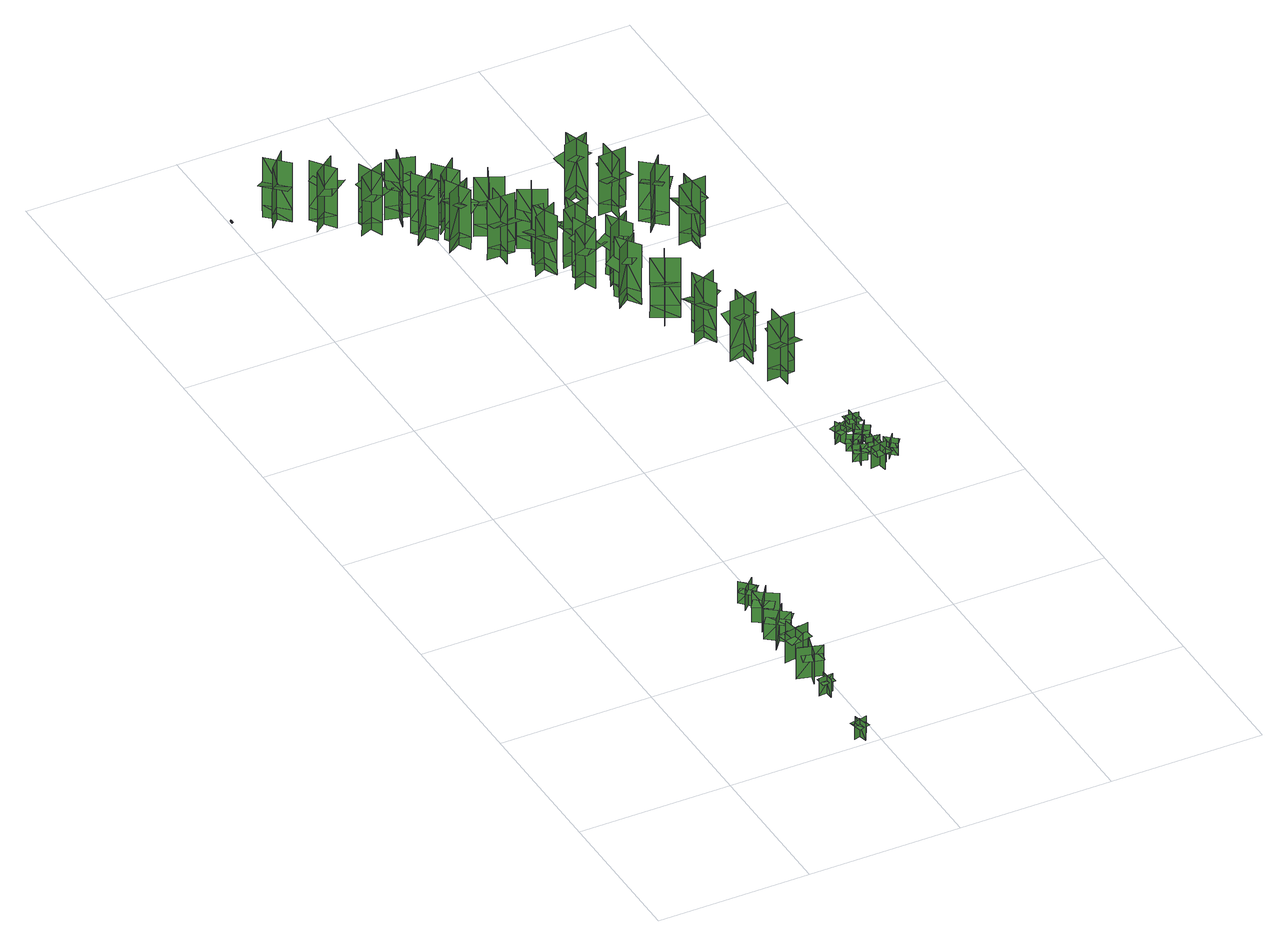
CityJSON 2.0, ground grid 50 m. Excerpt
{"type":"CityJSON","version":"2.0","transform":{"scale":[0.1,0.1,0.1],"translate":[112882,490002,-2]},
"CityObjects":{
"tree1":{"type":"SolitaryVegetationObject","geometry":[{"type":"MultiSurface","lod":"1","boundaries":[[[0,1,2]],[[0,2,3]],[[4,5,6]],[[4,6,7]],[[8,9,10]],[[8,10,11]],[[8,12,13]],[[8,13,9]]]}]},
"tree2":{"type":"SolitaryVegetationObject","geometry":[{"type":"MultiSurface","lod":"1","boundaries":[[[14,15,16]],[[14,16,17]],[[18,19,20]],[[18,20,21]],[[22,23,24]],[[22,24,25]],[[22,26,27]],[[22,27,23]]]}]},
"tree3":{"type":"SolitaryVegetationObject","geometry":[{"type":"MultiSurface","lod":"1","boundaries":[[[28,29,30]],[[28,30,31]],[[32,33,34]],[[32,34,35]],[[36,37,38]],[[36,38,39]],[[36,40,41]],[[36,41,37]]]}]},
"tree4":{"type":"SolitaryVegetationObject","geometry":[{"type":"MultiSurface","lod":"1","boundaries":[[[42,43,44]],[[42,44,45]],[[46,47,48]],[[46,48,49]],[[50,51,52]],[[50,52,53]],[[50,54,55]],[[50,55,51]]]}]},
"tree5":{"type":"SolitaryVegetationObject","geometry":[{"type":"MultiSurface","lod":"1","boundaries":[[[56,57,58]],[[56,58,59]],[[60,61,62]],[[60,62,63]],[[64,65,66]],[[64,66,67]],[[64,68,69]],[[64,69,65]]]}]},
"tree6":{"type":"SolitaryVegetationObject","geometry":[{"type":"MultiSurface","lod":"1","boundaries":[[[70,71,72]],[[70,72,73]],[[74,75,76]],[[74,76,77]],[[78,79,80]],[[78,80,81]],[[78,82,83]],[[78,83,79]]]}]},
"tree7":{"type":"SolitaryVegetationObject","geometry":[{"type":"MultiSurface","lod":"1","boundaries":[[[84,85,86]],[[84,86,87]],[[88,89,90]],[[88,90,91]],[[92,93,94]],[[92,94,95]],[[92,96,97]],[[92,97,93]]]}]},
"tree8":{"type":"SolitaryVegetationObject","geometry":[{"type":"MultiSurface","lod":"1","boundaries":[[[98,99,100]],[[98,100,101]],[[102,103,104]],[[102,104,105]],[[106,107,103]],[[106,103,102]],[[108,109,99]],[[108,99,98]],[[110,111,112]],[[110,112,113]],[[114,115,116]],[[114,116,117]]]}]},
"tree9":{"type":"SolitaryVegetationObject","geometry":[{"type":"MultiSurface","lod":"1","boundaries":[[[118,119,120]],[[118,120,121]],[[122,123,124]],[[122,124,125]],[[126,127,123]],[[126,123,122]],[[128,129,119]],[[128,119,118]],[[130,131,132]],[[130,132,133]],[[134,135,136]],[[134,136,137]]]}]},
"tree10":{"type":"SolitaryVegetationObject","geometry":[{"type":"MultiSurface","lod":"1","boundaries":[[[138,139,140]],[[138,140,141]],[[142,143,144]],[[142,144,145]],[[146,147,143]],[[146,143,142]],[[148,149,139]],[[148,139,138]],[[150,151,152]],[[150,152,153]],[[154,155,156]],[[154,156,157]]]}]},
"tree11":{"type":"SolitaryVegetationObject","geometry":[{"type":"MultiSurface","lod":"1","boundaries":[[[158,159,160]],[[158,160,161]],[[162,163,164]],[[162,164,165]],[[166,167,163]],[[166,163,162]],[[168,169,159]],[[168,159,158]],[[170,171,172]],[[170,172,173]],[[174,175,176]],[[174,176,177]]]}]},
"tree12":{"type":"SolitaryVegetationObject","geometry":[{"type":"MultiSurface","lod":"1","boundaries":[[[178,179,180]],[[178,180,181]],[[182,183,184]],[[182,184,185]],[[186,187,183]],[[186,183,182]],[[188,189,179]],[[188,179,178]],[[190,191,192]],[[190,192,193]],[[194,195,196]],[[194,196,197]]]}]},
"tree13":{"type":"SolitaryVegetationObject","geometry":[{"type":"MultiSurface","lod":"1","boundaries":[[[198,199,200]],[[198,200,201]],[[202,203,204]],[[202,204,205]],[[206,207,203]],[[206,203,202]],[[208,209,199]],[[208,199,198]],[[210,211,212]],[[210,212,213]],[[214,215,216]],[[214,216,217]]]}]},
"tree14":{"type":"SolitaryVegetationObject","geometry":[{"type":"MultiSurface","lod":"1","boundaries":[[[218,219,220]],[[218,220,221]],[[222,223,224]],[[222,224,225]],[[226,227,223]],[[226,223,222]],[[228,229,219]],[[228,219,218]],[[230,231,232]],[[230,232,233]],[[234,235,236]],[[234,236,237]]]}]},
"tree15":{"type":"SolitaryVegetationObject","geometry":[{"type":"MultiSurface","lod":"1","boundaries":[[[238,239,240]],[[238,240,241]],[[242,243,244]],[[242,244,245]],[[246,247,243]],[[246,243,242]],[[248,249,239]],[[248,239,238]],[[250,251,252]],[[250,252,253]],[[254,255,256]],[[254,256,257]]]}]},
"tree16":{"type":"SolitaryVegetationObject","geometry":[{"type":"MultiSurface","lod":"1","boundaries":[[[258,259,260]],[[258,260,261]],[[262,263,264]],[[262,264,265]],[[266,267,263]],[[266,263,262]],[[268,269,259]],[[268,259,258]],[[270,271,272]],[[270,272,273]],[[274,275,276]],[[274,276,277]]]}]},
"tree17":{"type":"SolitaryVegetationObject","geometry":[{"type":"MultiSurface","lod":"1","boundaries":[[[278,279,280]],[[278,280,281]],[[282,283,284]],[[282,284,285]],[[286,287,283]],[[286,283,282]],[[288,289,279]],[[288,279,278]],[[290,291,292]],[[290,292,293]],[[294,295,296]],[[294,296,297]]]}]},
"tree18":{"type":"SolitaryVegetationObject","geometry":[{"type":"MultiSurface","lod":"1","boundaries":[[[298,299,300]],[[298,300,301]],[[302,303,304]],[[302,304,305]],[[306,307,303]],[[306,303,302]],[[308,309,299]],[[308,299,298]],[[310,311,312]],[[310,312,313]],[[314,315,316]],[[314,316,317]]]}]},
"tree19":{"type":"SolitaryVegetationObject","geometry":[{"type":"MultiSurface","lod":"1","boundaries":[[[318,319,320]],[[318,320,321]],[[322,323,324]],[[322,324,325]],[[326,327,328]],[[326,328,329]],[[326,329,330]],[[326,330,331]]]}]},
"tree20":{"type":"SolitaryVegetationObject","geometry":[{"type":"MultiSurface","lod":"1","boundaries":[[[332,333,334]],[[332,334,335]],[[336,337,338]],[[336,338,339]],[[340,341,342]],[[340,342,343]],[[340,343,344]],[[340,344,345]]]}]},
"tree21":{"type":"SolitaryVegetationObject","geometry":[{"type":"MultiSurface","lod":"1","boundaries":[[[346,347,348]],[[346,348,349]],[[350,351,352]],[[350,352,353]],[[354,355,356]],[[354,356,357]],[[354,357,358]],[[354,358,359]]]}]},
"tree22":{"type":"SolitaryVegetationObject","geometry":[{"type":"MultiSurface","lod":"1","boundaries":[[[360,361,362]],[[360,362,363]],[[364,365,366]],[[364,366,367]],[[368,369,370]],[[368,370,371]],[[368,371,372]],[[368,372,373]]]}]},
"tree23":{"type":"SolitaryVegetationObject","geometry":[{"type":"MultiSurface","lod":"1","boundaries":[[[374,375,376]],[[374,376,377]],[[378,379,380]],[[378,380,381]],[[382,383,379]],[[382,379,378]],[[384,385,375]],[[384,375,374]],[[386,387,388]],[[386,388,389]],[[390,391,392]],[[390,392,393]]]}]},
"tree24":{"type":"SolitaryVegetationObject","geometry":[{"type":"MultiSurface","lod":"1","boundaries":[[[394,395,396]],[[394,396,397]],[[398,399,400]],[[398,400,401]],[[402,403,399]],[[402,399,398]],[[404,405,395]],[[404,395,394]],[[406,407,408]],[[406,408,409]],[[410,411,412]],[[410,412,413]]]}]},
"tree25":{"type":"SolitaryVegetationObject","geometry":[{"type":"MultiSurface","lod":"1","boundaries":[[[414,415,416]],[[414,416,417]],[[418,419,420]],[[418,420,421]],[[422,423,424]],[[422,424,425]],[[422,425,426]],[[422,426,427]]]}]},
"tree26":{"type":"SolitaryVegetationObject","geometry":[{"type":"MultiSurface","lod":"1","boundaries":[[[428,429,430]],[[428,430,431]],[[432,433,434]],[[432,434,435]],[[436,437,433]],[[436,433,432]],[[438,439,429]],[[438,429,428]],[[440,441,442]],[[440,442,443]],[[444,445,446]],[[444,446,447]]]}]},
"tree27":{"type":"SolitaryVegetationObject","geometry":[{"type":"MultiSurface","lod":"1","boundaries":[[[448,449,450]],[[448,450,451]],[[452,453,454]],[[452,454,455]],[[456,457,458]],[[456,458,459]],[[456,459,460]],[[456,460,461]]]}]},
"tree28":{"type":"SolitaryVegetationObject","geometry":[{"type":"MultiSurface","lod":"1","boundaries":[[[462,463,464]],[[462,464,465]],[[466,467,468]],[[466,468,469]],[[470,471,467]],[[470,467,466]],[[472,473,463]],[[472,463,462]],[[474,475,476]],[[474,476,477]],[[478,479,480]],[[478,480,481]]]}]},
"tree29":{"type":"SolitaryVegetationObject","geometry":[{"type":"MultiSurface","lod":"1","boundaries":[[[482,483,484]],[[482,484,485]],[[486,487,488]],[[486,488,489]],[[490,491,487]],[[490,487,486]],[[492,493,483]],[[492,483,482]],[[494,495,496]],[[494,496,497]],[[498,499,500]],[[498,500,501]]]}]},
"tree30":{"type":"SolitaryVegetationObject","geometry":[{"type":"MultiSurface","lod":"1","boundaries":[[[502,503,504]],[[502,504,505]],[[506,507,508]],[[506,508,509]],[[510,511,512]],[[510,512,513]],[[510,513,514]],[[510,514,515]]]}]},
"tree31":{"type":"SolitaryVegetationObject","geometry":[{"type":"MultiSurface","lod":"1","boundaries":[[[516,517,518]],[[516,518,519]],[[520,521,522]],[[520,522,523]],[[524,525,526]],[[524,526,527]],[[524,527,528]],[[524,528,529]]]}]},
"tree32":{"type":"SolitaryVegetationObject","geometry":[{"type":"MultiSurface","lod":"1","boundaries":[[[530,531,532]],[[530,532,533]],[[534,535,536]],[[534,536,537]],[[538,539,535]],[[538,535,534]],[[540,541,531]],[[540,531,530]],[[542,543,544]],[[542,544,545]],[[546,547,548]],[[546,548,549]]]}]},
"tree33":{"type":"SolitaryVegetationObject","geometry":[{"type":"MultiSurface","lod":"1","boundaries":[[[550,551,552]],[[550,552,553]],[[554,555,556]],[[554,556,557]],[[558,559,555]],[[558,555,554]],[[560,561,551]],[[560,551,550]],[[562,563,564]],[[562,564,565]],[[566,567,568]],[[566,568,569]]]}]},
"tree34":{"type":"SolitaryVegetationObject","geometry":[{"type":"MultiSurface","lod":"1","boundaries":[[[570,571,572]],[[570,572,573]],[[574,575,576]],[[574,576,577]],[[578,579,575]],[[578,575,574]],[[580,581,571]],[[580,571,570]],[[582,583,584]],[[582,584,585]],[[586,587,588]],[[586,588,589]]]}]},
"tree35":{"type":"SolitaryVegetationObject","geometry":[{"type":"MultiSurface","lod":"1","boundaries":[[[590,591,592]],[[590,592,593]],[[594,595,596]],[[594,596,597]],[[598,599,595]],[[598,595,594]],[[600,601,591]],[[600,591,590]],[[602,603,604]],[[602,604,605]],[[606,607,608]],[[606,608,609]]]}]},
"tree36":{"type":"SolitaryVegetationObject","geometry":[{"type":"MultiSurface","lod":"1","boundaries":[[[610,611,612]],[[610,612,613]],[[614,615,616]],[[614,616,617]],[[618,619,615]],[[618,615,614]],[[620,621,611]],[[620,611,610]],[[622,623,624]],[[622,624,625]],[[626,627,628]],[[626,628,629]]]}]},
"tree37":{"type":"SolitaryVegetationObject","geometry":[{"type":"MultiSurface","lod":"1","boundaries":[[[630,631,632]],[[630,632,633]],[[634,635,636]],[[634,636,637]],[[638,639,635]],[[638,635,634]],[[640,641,631]],[[640,631,630]],[[642,643,644]],[[642,644,645]],[[646,647,648]],[[646,648,649]]]}]},
"tree38":{"type":"SolitaryVegetationObject","geometry":[{"type":"MultiSurface","lod":"1","boundaries":[[[650,651,652]],[[650,652,653]],[[654,655,656]],[[654,656,657]],[[658,659,655]],[[658,655,654]],[[660,661,651]],[[660,651,650]],[[662,663,664]],[[662,664,665]],[[666,667,668]],[[666,668,669]]]}]},
"tree39":{"type":"SolitaryVegetationObject","geometry":[{"type":"MultiSurface","lod":"1","boundaries":[[[670,671,672]],[[670,672,673]],[[674,675,676]],[[674,676,677]],[[678,679,675]],[[678,675,674]],[[680,681,671]],[[680,671,670]],[[682,683,684]],[[682,684,685]],[[686,687,688]],[[686,688,689]]]}]}
},
"vertices":[
[453,7,7],[442,53,7],[442,53,69],[453,7,69],[472,40,7],[427,28,7],[427,28,69],[472,40,69],[452,11,53],[442,53,53],[424,49,53],[434,7,53],[471,16,53],[460,58,53],
[436,270,6],[483,273,6],[483,273,69],[436,270,69],[464,246,6],[461,293,6],[461,293,69],[464,246,69],[440,271,53],[483,273,53],[482,292,53],[439,289,53],[441,252,53],[484,255,53],
[477,415,1],[454,336,1],[454,336,111],[477,415,111],[420,383,1],[499,360,1],[499,360,111],[420,383,111],[475,408,83],[454,336,83],[485,327,83],[506,399,83],[444,418,83],[422,345,83],
[508,479,4],[426,465,4],[426,465,113],[508,479,113],[454,516,4],[468,435,4],[468,435,113],[454,516,113],[501,478,85],[426,465,85],[432,433,85],[506,446,85],[495,510,85],[420,497,85],
[426,600,3],[490,548,3],[490,548,113],[426,600,113],[433,535,3],[485,599,3],[485,599,113],[433,535,113],[432,596,85],[490,548,85],[511,573,85],[452,621,85],[411,570,85],[470,523,85],
[438,634,3],[485,701,3],[485,701,113],[438,634,113],[502,646,3],[434,693,3],[434,693,113],[502,646,113],[442,639,85],[485,701,85],[458,720,85],[415,658,85],[469,621,85],[512,683,85],
[488,795,3],[445,753,3],[445,753,81],[488,795,81],[441,795,3],[482,753,3],[482,753,81],[441,795,81],[484,791,61],[445,753,61],[462,737,61],[500,774,61],[468,808,61],[429,770,61],
[1,3157,13],[5,3157,13],[5,3165,13],[1,3165,13],[3,3157,15],[3,3157,11],[3,3165,11],[3,3165,15],[3,3154,15],[3,3154,11],[1,3154,13],[5,3154,13],[1,3160,13],[5,3160,13],[5,3161,11],[1,3161,11],[5,3162,13],[2,3162,13],[2,3162,15],[5,3162,15],
[158,3073,59],[93,3136,59],[94,3137,229],[159,3074,229],[158,3141,59],[94,3077,59],[95,3076,229],[158,3141,229],[158,3141,14],[95,3076,14],[159,3074,14],[94,3137,14],[158,3073,142],[94,3137,142],[61,3104,158],[126,3040,158],[103,3128,169],[152,3081,169],[175,3106,178],[127,3153,178],
[275,3048,60],[202,2994,60],[201,2995,231],[274,3049,231],[207,3058,61],[261,2985,61],[262,2986,231],[208,3059,231],[208,3059,15],[262,2986,15],[274,3049,15],[201,2995,15],[274,3048,143],[201,2995,143],[229,2958,160],[302,3011,160],[211,3002,170],[266,3043,170],[245,3070,180],[191,3030,180],
[390,2948,62],[306,2913,62],[305,2914,232],[389,2949,232],[327,2974,63],[361,2891,63],[362,2891,232],[327,2975,232],[327,2975,17],[362,2891,17],[389,2949,17],[305,2914,17],[389,2949,145],[306,2914,145],[323,2871,162],[407,2906,162],[317,2919,172],[380,2945,172],[366,2977,181],[304,2950,181],
[430,2894,65],[453,2982,65],[455,2982,236],[431,2894,236],[489,2928,66],[402,2952,66],[401,2951,236],[489,2927,236],[489,2927,20],[401,2951,20],[431,2894,20],[455,2982,20],[430,2894,148],[454,2982,148],[410,2994,165],[386,2906,165],[451,2970,175],[434,2904,175],[467,2895,185],[484,2961,185],
[442,2864,61],[496,2792,61],[495,2791,232],[441,2863,232],[432,2796,62],[504,2851,62],[504,2851,232],[432,2797,232],[432,2797,16],[504,2851,16],[441,2863,16],[495,2791,16],[441,2863,144],[496,2791,144],[533,2819,161],[478,2891,161],[488,2801,171],[447,2855,171],[419,2834,181],[461,2780,181],
[515,2786,61],[560,2708,61],[558,2707,232],[514,2786,232],[496,2720,62],[575,2765,62],[575,2766,232],[496,2721,232],[496,2721,16],[575,2766,16],[514,2786,16],[558,2707,16],[514,2786,144],[559,2707,144],[599,2730,161],[554,2809,161],[553,2718,171],[519,2777,171],[489,2760,181],[523,2701,181],
[584,2871,62],[515,2812,62],[514,2813,233],[583,2872,233],[516,2877,63],[574,2808,63],[575,2808,233],[516,2877,233],[516,2877,17],[575,2808,18],[583,2872,18],[514,2813,18],[583,2871,146],[514,2813,146],[544,2778,162],[613,2836,162],[524,2821,172],[575,2865,172],[553,2891,182],[501,2847,182],
[667,2635,61],[577,2636,61],[577,2638,232],[667,2637,232],[619,2685,62],[619,2594,62],[619,2594,232],[620,2685,232],[620,2685,16],[619,2594,16],[667,2637,16],[577,2638,16],[667,2636,144],[577,2637,144],[576,2591,161],[667,2590,161],[589,2637,171],[657,2637,171],[657,2671,181],[589,2672,181],
[676,2718,64],[594,2755,64],[594,2757,234],[677,2719,234],[653,2782,64],[615,2700,64],[615,2699,234],[653,2782,234],[653,2782,19],[615,2699,19],[677,2719,19],[594,2757,19],[676,2718,147],[594,2756,147],[575,2714,164],[657,2676,164],[605,2751,174],[667,2723,174],[682,2754,183],[620,2782,183],
[722,2475,62],[683,2556,62],[684,2557,232],[723,2475,232],[745,2539,62],[663,2500,62],[664,2499,232],[745,2538,232],[745,2538,17],[664,2499,17],[723,2475,17],[684,2557,17],[723,2475,145],[684,2557,145],[642,2537,161],[681,2455,161],[689,2546,172],[719,2484,172],[750,2499,181],[720,2561,181],
[1088,1268,11],[1076,1226,11],[1076,1226,72],[1088,1268,72],[1062,1254,11],[1105,1242,11],[1105,1242,72],[1062,1254,72],[1062,1254,55],[1056,1233,55],[1099,1220,55],[1105,1242,55],[1111,1263,55],[1069,1275,55],
[1071,1312,10],[1109,1288,10],[1109,1288,72],[1071,1312,72],[1078,1283,10],[1101,1321,10],[1101,1321,72],[1078,1283,72],[1078,1283,55],[1096,1271,55],[1120,1309,55],[1101,1321,55],[1083,1332,55],[1059,1295,55],
[1150,1210,10],[1096,1200,10],[1096,1200,87],[1150,1210,87],[1121,1231,10],[1130,1177,10],[1130,1177,87],[1121,1231,87],[1121,1231,66],[1093,1227,66],[1102,1172,66],[1130,1177,66],[1157,1181,66],[1148,1236,66],
[1072,1386,8],[1088,1344,8],[1088,1344,70],[1072,1386,70],[1060,1359,8],[1101,1375,8],[1101,1375,70],[1060,1359,70],[1060,1359,53],[1068,1338,53],[1109,1354,53],[1101,1375,53],[1093,1395,53],[1052,1379,53],
[694,2584,64],[734,2665,64],[736,2665,234],[695,2583,234],[759,2606,64],[678,2646,64],[678,2645,234],[759,2605,234],[759,2605,19],[678,2645,19],[695,2583,19],[736,2665,19],[695,2584,147],[735,2665,147],[694,2685,164],[653,2604,164],[730,2654,174],[700,2593,174],[731,2577,183],[761,2639,183],
[821,2419,62],[737,2386,62],[736,2387,232],[821,2421,232],[758,2447,62],[792,2363,62],[792,2363,232],[759,2447,232],[759,2447,17],[792,2363,17],[821,2421,17],[736,2387,17],[821,2420,145],[736,2387,145],[753,2344,161],[838,2377,161],[748,2391,172],[811,2417,172],[798,2449,181],[735,2423,181],
[1136,1286,10],[1132,1242,10],[1132,1242,72],[1136,1286,72],[1113,1268,10],[1157,1263,10],[1157,1263,72],[1113,1268,72],[1113,1268,55],[1111,1245,55],[1155,1241,55],[1157,1263,55],[1159,1286,55],[1115,1290,55],
[808,2245,61],[882,2297,61],[883,2296,232],[809,2243,232],[875,2233,62],[823,2307,62],[823,2306,232],[875,2232,232],[875,2232,16],[823,2306,16],[809,2243,16],[883,2296,16],[809,2244,145],[883,2296,145],[856,2334,161],[782,2282,161],[873,2289,171],[817,2249,171],[837,2221,181],[893,2261,181],
[1125,1314,10],[1150,1350,10],[1150,1350,72],[1125,1314,72],[1154,1319,10],[1117,1344,10],[1117,1344,72],[1154,1319,72],[1154,1319,54],[1166,1337,54],[1130,1362,54],[1117,1344,54],[1105,1326,54],[1141,1301,54],
[947,2121,61],[866,2161,61],[866,2163,231],[947,2122,231],[925,2186,62],[885,2105,62],[885,2105,231],[926,2186,231],[926,2186,16],[885,2105,16],[947,2122,16],[866,2163,16],[947,2122,144],[866,2162,144],[845,2121,161],[926,2080,161],[877,2157,171],[938,2127,171],[953,2157,180],[892,2187,180],
[806,2457,63],[785,2546,63],[787,2546,233],[808,2458,233],[842,2515,63],[754,2495,63],[754,2494,233],[843,2515,233],[843,2515,18],[754,2494,18],[808,2458,18],[787,2546,18],[807,2458,146],[786,2546,146],[741,2535,163],[762,2447,163],[789,2534,173],[805,2468,173],[839,2476,182],[823,2542,182],
[1194,1219,13],[1160,1247,13],[1160,1247,74],[1194,1219,74],[1191,1249,13],[1163,1214,13],[1163,1214,74],[1191,1249,74],[1191,1249,57],[1174,1263,57],[1146,1228,57],[1163,1214,57],[1181,1200,57],[1208,1235,57],
[1156,1396,8],[1111,1396,8],[1111,1396,70],[1156,1396,70],[1135,1417,8],[1135,1372,8],[1135,1372,70],[1135,1417,70],[1135,1417,53],[1113,1417,53],[1113,1372,53],[1135,1372,53],[1157,1372,53],[1157,1417,53],
[981,1963,59],[943,2045,59],[944,2045,229],[983,1963,229],[1005,2027,59],[923,1988,59],[923,1988,229],[1005,2026,229],[1005,2026,14],[923,1988,14],[983,1963,14],[944,2045,14],[982,1963,142],[944,2045,142],[902,2025,159],[940,1943,159],[949,2034,169],[978,1973,169],[1009,1987,178],[980,2049,178],
[974,1861,60],[1064,1873,60],[1064,1872,231],[974,1860,231],[1028,1820,61],[1016,1909,61],[1016,1909,231],[1028,1819,231],[1028,1819,15],[1016,1909,15],[974,1860,15],[1064,1872,15],[974,1861,144],[1064,1872,144],[1058,1918,160],[968,1906,160],[1052,1871,170],[984,1861,170],[989,1827,180],[1056,1837,180],
[835,2353,62],[911,2402,62],[912,2401,233],[836,2351,233],[902,2338,63],[853,2414,63],[852,2414,233],[902,2338,233],[902,2338,17],[852,2414,17],[836,2351,17],[912,2401,17],[836,2352,146],[912,2401,146],[887,2440,162],[811,2391,162],[901,2395,172],[845,2357,172],[864,2328,182],[920,2366,182],
[1118,1730,58],[1028,1725,58],[1028,1726,228],[1118,1732,228],[1067,1776,58],[1073,1685,58],[1073,1685,228],[1068,1776,228],[1068,1776,13],[1073,1685,13],[1118,1732,13],[1028,1726,13],[1118,1731,141],[1028,1726,141],[1030,1680,157],[1121,1685,157],[1040,1727,168],[1108,1731,168],[1106,1765,177],[1038,1761,177],
[902,2770,69],[988,2799,69],[988,2797,239],[902,2769,239],[963,2739,69],[934,2825,69],[934,2825,239],[962,2739,239],[962,2739,24],[934,2825,24],[902,2769,24],[988,2797,24],[902,2769,152],[988,2798,152],[974,2842,168],[888,2813,168],[976,2794,179],[912,2772,179],[923,2740,188],[987,2761,188],
[1057,2681,66],[966,2676,66],[966,2677,236],[1057,2682,236],[1006,2727,66],[1011,2636,66],[1012,2636,236],[1007,2727,236],[1007,2727,21],[1012,2636,21],[1057,2682,21],[966,2677,21],[1057,2682,149],[966,2677,149],[969,2630,165],[1059,2636,165],[979,2677,176],[1047,2682,176],[1044,2716,185],[977,2712,185],
[1058,2598,67],[1127,2539,67],[1126,2538,238],[1057,2597,238],[1063,2530,68],[1122,2599,68],[1122,2599,238],[1062,2530,238],[1062,2530,22],[1122,2599,22],[1057,2597,22],[1126,2538,22],[1058,2598,150],[1126,2538,150],[1156,2573,167],[1088,2633,167],[1117,2546,177],[1065,2591,177],[1043,2564,187],[1094,2520,187],
[1153,2395,65],[1146,2485,65],[1147,2485,236],[1155,2395,236],[1198,2447,66],[1108,2439,66],[1108,2438,236],[1198,2446,236],[1198,2446,20],[1108,2438,20],[1155,2395,20],[1147,2485,20],[1154,2395,148],[1147,2485,148],[1101,2481,165],[1108,2391,165],[1148,2473,175],[1154,2405,175],[1188,2408,184],[1182,2476,184]
]}
